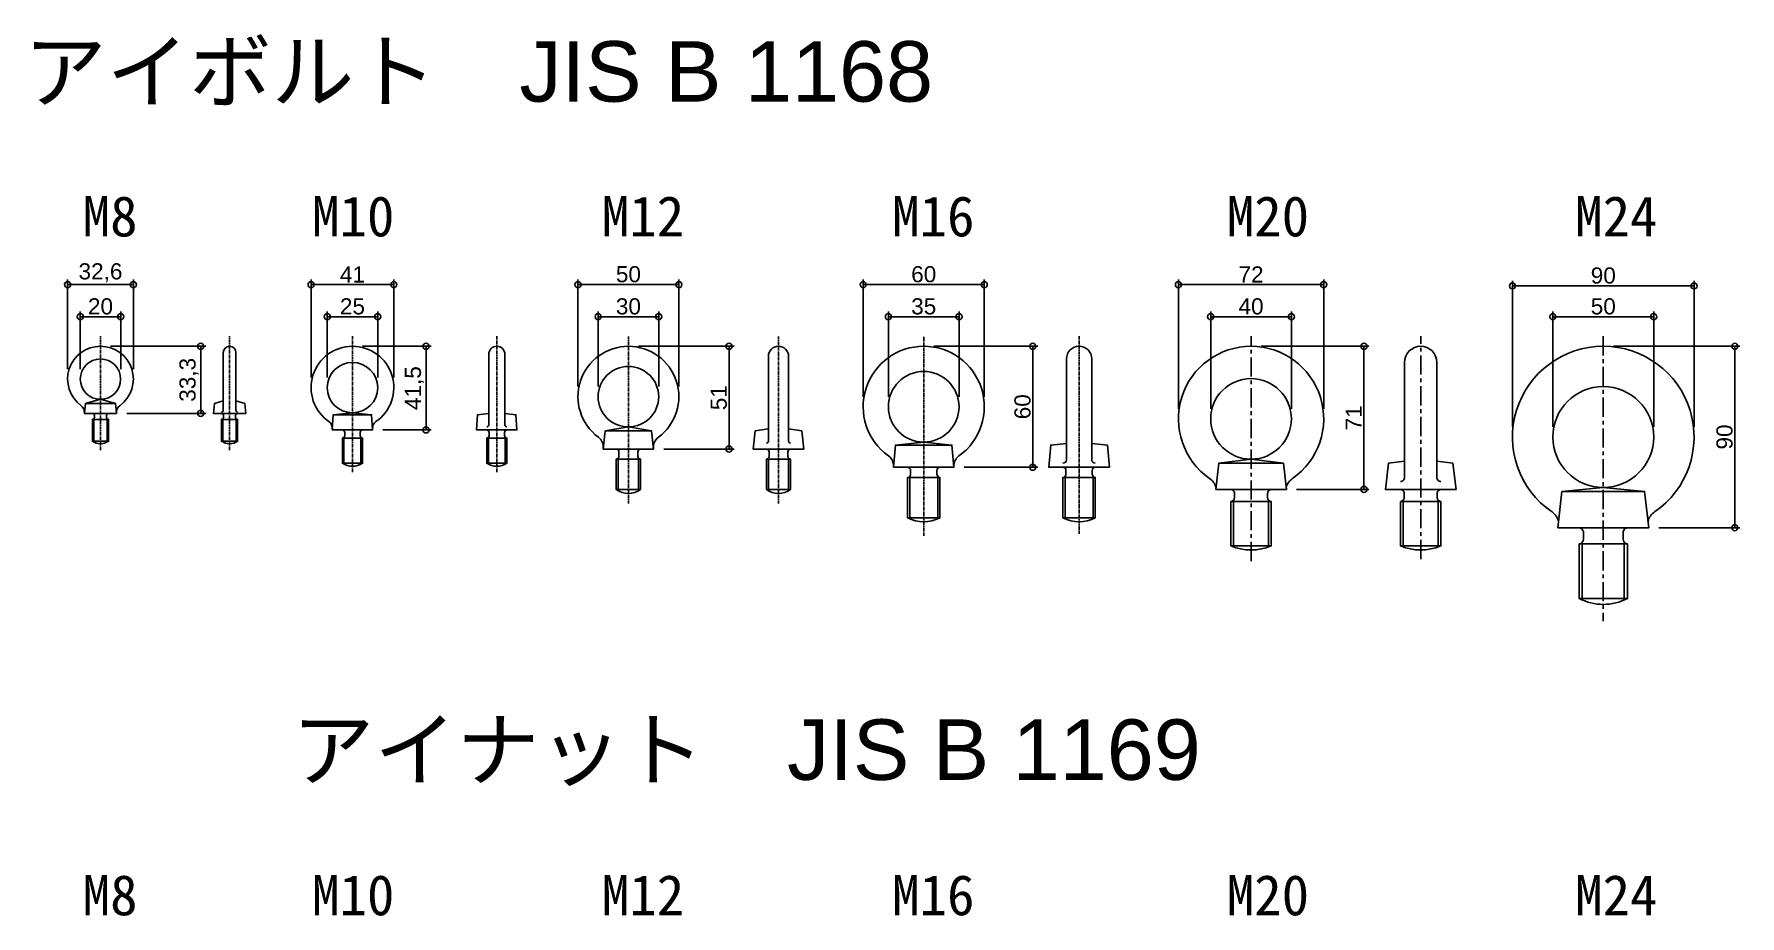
# Model space of a CAD drawing. Header units: millimetres. Extents: x 225 to 4590, y 55 to 1141.
# Drawn here: x 226 to 1071, y 703 to 1141 of the extents above; entities that cross this region are included whole.
import ezdxf

# ---------------------------------------------------------------- set-up
doc = ezdxf.new("R2010")
doc.units = ezdxf.units.MM
doc.linetypes.add('CENTER', pattern=[50.8, 31.75, -6.35, 6.35, -6.35])
doc.layers.get('Defpoints').update_dxf_attribs({"color": 251})
doc.styles.get("Standard").update_dxf_attribs({"font": 'arial.ttf'})
doc.styles.add('ＭＳ ゴシック', font='MS Gothic.ttf')
doc.dimstyles.new('ISO-25', dxfattribs={"dimtxt": 8, "dimasz": 3, "dimexe": 2.5, "dimexo": 5, "dimgap": 1, "dimtad": 1, "dimtxsty": 'Standard', "dimblk": 'ORIGIN', "dimcen": 2.5, "dimadec": 0, "dimazin": 0, "dimtfac": 1, "dimtmove": 0, "dimatfit": 3, "dimfxl": 0, "dimarcsym": 0})

# ---------------------------------------------------------------- blocks, each defined once
blk = doc.blocks.new('_Origin')
at = {"color": 0, "linetype": 'ByBlock', "lineweight": -2}
blk.add_line((0, 0), (-1, 0), dxfattribs=at)
blk.add_circle((0, 0), 0.5, dxfattribs=at)
blk = doc.blocks.new('*D2')
at = {"color": 0, "lineweight": -2, "transparency": 16777216}
for p, q in [((242.77, 974.46), (242.77, 1018.86)), ((245.77, 1016.36), (272.37, 1016.36)), ((275.37, 974.46), (275.37, 1018.86))]:
    blk.add_line(p, q, dxfattribs=at)
at = {"layer": 'Defpoints', "color": 0, "transparency": 16777216}
for p in [(275.37, 1016.36), (242.77, 969.46), (275.37, 969.46)]:
    blk.add_point(p, dxfattribs=at)
at = {"color": 0, "lineweight": -2, "transparency": 16777216, "xscale": 3, "yscale": 3, "zscale": 3, "rotation": 180}
blk.add_blockref('_Origin', (242.77, 1016.36), dxfattribs=at)
at = {"color": 0, "lineweight": -2, "transparency": 16777216, "xscale": 3, "yscale": 3, "zscale": 3}
blk.add_blockref('_Origin', (275.37, 1016.36), dxfattribs=at)
at = {"color": 0, "transparency": 16777216, "insert": (259.07, 1022.17), "char_height": 8, "attachment_point": 5}
blk.add_mtext('32,6', dxfattribs=at)
blk = doc.blocks.new('*D3')
at = {"color": 0, "lineweight": -2, "transparency": 16777216}
for p, q in [((363.42, 970.26), (363.42, 1018.86)), ((366.42, 1016.36), (401.42, 1016.36)), ((404.42, 970.26), (404.42, 1018.86))]:
    blk.add_line(p, q, dxfattribs=at)
at = {"layer": 'Defpoints', "color": 0, "transparency": 16777216}
for p in [(404.42, 1016.36), (363.42, 965.26), (404.42, 965.26)]:
    blk.add_point(p, dxfattribs=at)
at = {"color": 0, "lineweight": -2, "transparency": 16777216, "xscale": 3, "yscale": 3, "zscale": 3, "rotation": 180}
blk.add_blockref('_Origin', (363.42, 1016.36), dxfattribs=at)
at = {"color": 0, "lineweight": -2, "transparency": 16777216, "xscale": 3, "yscale": 3, "zscale": 3}
blk.add_blockref('_Origin', (404.42, 1016.36), dxfattribs=at)
at = {"color": 0, "transparency": 16777216, "insert": (383.92, 1021.38), "char_height": 8, "attachment_point": 5}
blk.add_mtext('41', dxfattribs=at)
blk = doc.blocks.new('*D4')
at = {"color": 0, "lineweight": -2, "transparency": 16777216}
for p, q in [((388.92, 985.76), (422.92, 985.76)), ((420.42, 982.76), (420.42, 947.26)), ((398.92, 944.26), (422.92, 944.26))]:
    blk.add_line(p, q, dxfattribs=at)
at = {"layer": 'Defpoints', "color": 0, "transparency": 16777216}
for p in [(383.92, 985.76), (393.92, 944.26), (420.42, 944.26)]:
    blk.add_point(p, dxfattribs=at)
at = {"color": 0, "lineweight": -2, "transparency": 16777216, "xscale": 3, "yscale": 3, "zscale": 3}
for p, rotation in [((420.42, 985.76), 90), ((420.42, 944.26), 270)]:
    blk.add_blockref('_Origin', p, dxfattribs=dict(at, rotation=rotation))
at = {"color": 0, "transparency": 16777216, "insert": (414.61, 965.01), "char_height": 8, "attachment_point": 5, "rotation": 90}
blk.add_mtext('41,5', dxfattribs=at)
blk = doc.blocks.new('*D5')
at = {"color": 0, "lineweight": -2, "transparency": 16777216}
for p, q in [((525.66, 985.76), (573.03, 985.76)), ((570.53, 982.76), (570.53, 937.76)), ((538.16, 934.76), (573.03, 934.76))]:
    blk.add_line(p, q, dxfattribs=at)
at = {"layer": 'Defpoints', "color": 0, "transparency": 16777216}
for p in [(520.66, 985.76), (533.16, 934.76), (570.53, 934.76)]:
    blk.add_point(p, dxfattribs=at)
at = {"color": 0, "lineweight": -2, "transparency": 16777216, "xscale": 3, "yscale": 3, "zscale": 3}
for p, rotation in [((570.53, 985.76), 90), ((570.53, 934.76), 270)]:
    blk.add_blockref('_Origin', p, dxfattribs=dict(at, rotation=rotation))
at = {"color": 0, "transparency": 16777216, "insert": (565.44, 960.26), "char_height": 8, "attachment_point": 5, "rotation": 90}
blk.add_mtext('51', dxfattribs=at)
blk = doc.blocks.new('*D6')
at = {"color": 0, "lineweight": -2, "transparency": 16777216}
for p, q in [((671.99, 985.76), (723.54, 985.76)), ((721.04, 928.76), (721.04, 982.76)), ((686.99, 925.76), (723.54, 925.76))]:
    blk.add_line(p, q, dxfattribs=at)
at = {"layer": 'Defpoints', "color": 0, "transparency": 16777216}
for p in [(666.99, 985.76), (721.04, 985.76), (681.99, 925.76)]:
    blk.add_point(p, dxfattribs=at)
at = {"color": 0, "lineweight": -2, "transparency": 16777216, "xscale": 3, "yscale": 3, "zscale": 3}
for p, rotation in [((721.04, 985.76), 90), ((721.04, 925.76), 270)]:
    blk.add_blockref('_Origin', p, dxfattribs=dict(at, rotation=rotation))
at = {"color": 0, "transparency": 16777216, "insert": (715.96, 955.76), "char_height": 8, "attachment_point": 5, "rotation": 90}
blk.add_mtext('60', dxfattribs=at)
blk = doc.blocks.new('*D7')
at = {"color": 0, "lineweight": -2, "transparency": 16777216}
for p, q in [((834.19, 985.76), (887.6, 985.76)), ((885.1, 917.76), (885.1, 982.76)), ((851.69, 914.76), (887.6, 914.76))]:
    blk.add_line(p, q, dxfattribs=at)
at = {"layer": 'Defpoints', "color": 0, "transparency": 16777216}
for p in [(829.19, 985.76), (885.1, 985.76), (846.69, 914.76)]:
    blk.add_point(p, dxfattribs=at)
at = {"color": 0, "lineweight": -2, "transparency": 16777216, "xscale": 3, "yscale": 3, "zscale": 3}
for p, rotation in [((885.1, 985.76), 90), ((885.1, 914.76), 270)]:
    blk.add_blockref('_Origin', p, dxfattribs=dict(at, rotation=rotation))
at = {"color": 0, "transparency": 16777216, "insert": (880.08, 950.26), "char_height": 8, "attachment_point": 5, "rotation": 90}
blk.add_mtext('71', dxfattribs=at)
blk = doc.blocks.new('*D8')
at = {"color": 0, "lineweight": -2, "transparency": 16777216}
for p, q in [((1008.72, 985.76), (1071.41, 985.76)), ((1068.91, 898.76), (1068.91, 982.76)), ((1031.22, 895.76), (1071.41, 895.76))]:
    blk.add_line(p, q, dxfattribs=at)
at = {"layer": 'Defpoints', "color": 0, "transparency": 16777216}
for p in [(1003.72, 985.76), (1068.91, 985.76), (1026.22, 895.76)]:
    blk.add_point(p, dxfattribs=at)
at = {"color": 0, "lineweight": -2, "transparency": 16777216, "xscale": 3, "yscale": 3, "zscale": 3}
for p, rotation in [((1068.91, 985.76), 90), ((1068.91, 895.76), 270)]:
    blk.add_blockref('_Origin', p, dxfattribs=dict(at, rotation=rotation))
at = {"color": 0, "transparency": 16777216, "insert": (1063.83, 940.76), "char_height": 8, "attachment_point": 5, "rotation": 90}
blk.add_mtext('90', dxfattribs=at)
blk = doc.blocks.new('*D12')
at = {"color": 0, "lineweight": -2, "transparency": 16777216}
for p, q in [((264.07, 985.76), (311.24, 985.76)), ((308.74, 982.76), (308.74, 955.46)), ((272.07, 952.46), (311.24, 952.46))]:
    blk.add_line(p, q, dxfattribs=at)
at = {"layer": 'Defpoints', "color": 0, "transparency": 16777216}
for p in [(259.07, 985.76), (267.07, 952.46), (308.74, 952.46)]:
    blk.add_point(p, dxfattribs=at)
at = {"color": 0, "lineweight": -2, "transparency": 16777216, "xscale": 3, "yscale": 3, "zscale": 3}
for p, rotation in [((308.74, 985.76), 90), ((308.74, 952.46), 270)]:
    blk.add_blockref('_Origin', p, dxfattribs=dict(at, rotation=rotation))
at = {"color": 0, "transparency": 16777216, "insert": (302.94, 969.11), "char_height": 8, "attachment_point": 5, "rotation": 90}
blk.add_mtext('33,3', dxfattribs=at)
blk = doc.blocks.new('*D13')
at = {"color": 0, "lineweight": -2, "transparency": 16777216}
for p, q in [((495.66, 965.76), (495.66, 1018.86)), ((498.66, 1016.36), (542.66, 1016.36)), ((545.66, 965.76), (545.66, 1018.86))]:
    blk.add_line(p, q, dxfattribs=at)
at = {"layer": 'Defpoints', "color": 0, "transparency": 16777216}
for p in [(545.66, 1016.36), (495.66, 960.76), (545.66, 960.76)]:
    blk.add_point(p, dxfattribs=at)
at = {"color": 0, "lineweight": -2, "transparency": 16777216, "xscale": 3, "yscale": 3, "zscale": 3, "rotation": 180}
blk.add_blockref('_Origin', (495.66, 1016.36), dxfattribs=at)
at = {"color": 0, "lineweight": -2, "transparency": 16777216, "xscale": 3, "yscale": 3, "zscale": 3}
blk.add_blockref('_Origin', (545.66, 1016.36), dxfattribs=at)
at = {"color": 0, "transparency": 16777216, "insert": (520.66, 1021.45), "char_height": 8, "attachment_point": 5}
blk.add_mtext('50', dxfattribs=at)
blk = doc.blocks.new('*D14')
at = {"color": 0, "lineweight": -2, "transparency": 16777216}
for p, q in [((505.66, 965.76), (505.66, 1002.92)), ((508.66, 1000.42), (532.66, 1000.42)), ((535.66, 965.76), (535.66, 1002.92))]:
    blk.add_line(p, q, dxfattribs=at)
at = {"layer": 'Defpoints', "color": 0, "transparency": 16777216}
for p in [(535.66, 1000.42), (505.66, 960.76), (535.66, 960.76)]:
    blk.add_point(p, dxfattribs=at)
at = {"color": 0, "lineweight": -2, "transparency": 16777216, "xscale": 3, "yscale": 3, "zscale": 3, "rotation": 180}
blk.add_blockref('_Origin', (505.66, 1000.42), dxfattribs=at)
at = {"color": 0, "lineweight": -2, "transparency": 16777216, "xscale": 3, "yscale": 3, "zscale": 3}
blk.add_blockref('_Origin', (535.66, 1000.42), dxfattribs=at)
at = {"color": 0, "transparency": 16777216, "insert": (520.66, 1005.5), "char_height": 8, "attachment_point": 5}
blk.add_mtext('30', dxfattribs=at)
blk = doc.blocks.new('*D15')
at = {"color": 0, "lineweight": -2, "transparency": 16777216}
for p, q in [((371.42, 970.26), (371.42, 1002.92)), ((374.42, 1000.42), (393.42, 1000.42)), ((396.42, 970.26), (396.42, 1002.92))]:
    blk.add_line(p, q, dxfattribs=at)
at = {"layer": 'Defpoints', "color": 0, "transparency": 16777216}
for p in [(396.42, 1000.42), (371.42, 965.26), (396.42, 965.26)]:
    blk.add_point(p, dxfattribs=at)
at = {"color": 0, "lineweight": -2, "transparency": 16777216, "xscale": 3, "yscale": 3, "zscale": 3, "rotation": 180}
blk.add_blockref('_Origin', (371.42, 1000.42), dxfattribs=at)
at = {"color": 0, "lineweight": -2, "transparency": 16777216, "xscale": 3, "yscale": 3, "zscale": 3}
blk.add_blockref('_Origin', (396.42, 1000.42), dxfattribs=at)
at = {"color": 0, "transparency": 16777216, "insert": (383.92, 1005.5), "char_height": 8, "attachment_point": 5}
blk.add_mtext('25', dxfattribs=at)
blk = doc.blocks.new('*D16')
at = {"color": 0, "lineweight": -2, "transparency": 16777216}
for p, q in [((249.07, 974.46), (249.07, 1002.92)), ((252.07, 1000.42), (266.07, 1000.42)), ((269.07, 974.46), (269.07, 1002.92))]:
    blk.add_line(p, q, dxfattribs=at)
at = {"layer": 'Defpoints', "color": 0, "transparency": 16777216}
for p in [(269.07, 1000.42), (249.07, 969.46), (269.07, 969.46)]:
    blk.add_point(p, dxfattribs=at)
at = {"color": 0, "lineweight": -2, "transparency": 16777216, "xscale": 3, "yscale": 3, "zscale": 3, "rotation": 180}
blk.add_blockref('_Origin', (249.07, 1000.42), dxfattribs=at)
at = {"color": 0, "lineweight": -2, "transparency": 16777216, "xscale": 3, "yscale": 3, "zscale": 3}
blk.add_blockref('_Origin', (269.07, 1000.42), dxfattribs=at)
at = {"color": 0, "transparency": 16777216, "insert": (259.07, 1005.5), "char_height": 8, "attachment_point": 5}
blk.add_mtext('20', dxfattribs=at)
blk = doc.blocks.new('*D17')
at = {"color": 0, "lineweight": -2, "transparency": 16777216}
for p, q in [((636.99, 960.76), (636.99, 1018.86)), ((639.99, 1016.36), (693.99, 1016.36)), ((696.99, 960.76), (696.99, 1018.86))]:
    blk.add_line(p, q, dxfattribs=at)
at = {"layer": 'Defpoints', "color": 0, "transparency": 16777216}
for p in [(696.99, 1016.36), (636.99, 955.76), (696.99, 955.76)]:
    blk.add_point(p, dxfattribs=at)
at = {"color": 0, "lineweight": -2, "transparency": 16777216, "xscale": 3, "yscale": 3, "zscale": 3, "rotation": 180}
blk.add_blockref('_Origin', (636.99, 1016.36), dxfattribs=at)
at = {"color": 0, "lineweight": -2, "transparency": 16777216, "xscale": 3, "yscale": 3, "zscale": 3}
blk.add_blockref('_Origin', (696.99, 1016.36), dxfattribs=at)
at = {"color": 0, "transparency": 16777216, "insert": (666.99, 1021.45), "char_height": 8, "attachment_point": 5}
blk.add_mtext('60', dxfattribs=at)
blk = doc.blocks.new('*D18')
at = {"color": 0, "lineweight": -2, "transparency": 16777216}
for p, q in [((649.49, 960.76), (649.49, 1002.92)), ((652.49, 1000.42), (681.49, 1000.42)), ((684.49, 960.76), (684.49, 1002.92))]:
    blk.add_line(p, q, dxfattribs=at)
at = {"layer": 'Defpoints', "color": 0, "transparency": 16777216}
for p in [(684.49, 1000.42), (649.49, 955.76), (684.49, 955.76)]:
    blk.add_point(p, dxfattribs=at)
at = {"color": 0, "lineweight": -2, "transparency": 16777216, "xscale": 3, "yscale": 3, "zscale": 3, "rotation": 180}
blk.add_blockref('_Origin', (649.49, 1000.42), dxfattribs=at)
at = {"color": 0, "lineweight": -2, "transparency": 16777216, "xscale": 3, "yscale": 3, "zscale": 3}
blk.add_blockref('_Origin', (684.49, 1000.42), dxfattribs=at)
at = {"color": 0, "transparency": 16777216, "insert": (666.99, 1005.5), "char_height": 8, "attachment_point": 5}
blk.add_mtext('35', dxfattribs=at)
blk = doc.blocks.new('*D19')
at = {"color": 0, "lineweight": -2, "transparency": 16777216}
for p, q in [((793.19, 954.76), (793.19, 1018.86)), ((796.19, 1016.36), (862.19, 1016.36)), ((865.19, 954.76), (865.19, 1018.86))]:
    blk.add_line(p, q, dxfattribs=at)
at = {"layer": 'Defpoints', "color": 0, "transparency": 16777216}
for p in [(865.19, 1016.36), (793.19, 949.76), (865.19, 949.76)]:
    blk.add_point(p, dxfattribs=at)
at = {"color": 0, "lineweight": -2, "transparency": 16777216, "xscale": 3, "yscale": 3, "zscale": 3, "rotation": 180}
blk.add_blockref('_Origin', (793.19, 1016.36), dxfattribs=at)
at = {"color": 0, "lineweight": -2, "transparency": 16777216, "xscale": 3, "yscale": 3, "zscale": 3}
blk.add_blockref('_Origin', (865.19, 1016.36), dxfattribs=at)
at = {"color": 0, "transparency": 16777216, "insert": (829.19, 1021.38), "char_height": 8, "attachment_point": 5}
blk.add_mtext('72', dxfattribs=at)
blk = doc.blocks.new('*D20')
at = {"color": 0, "lineweight": -2, "transparency": 16777216}
for p, q in [((809.19, 954.76), (809.19, 1002.92)), ((812.19, 1000.42), (846.19, 1000.42)), ((849.19, 954.76), (849.19, 1002.92))]:
    blk.add_line(p, q, dxfattribs=at)
at = {"layer": 'Defpoints', "color": 0, "transparency": 16777216}
for p in [(849.19, 1000.42), (809.19, 949.76), (849.19, 949.76)]:
    blk.add_point(p, dxfattribs=at)
at = {"color": 0, "lineweight": -2, "transparency": 16777216, "xscale": 3, "yscale": 3, "zscale": 3, "rotation": 180}
blk.add_blockref('_Origin', (809.19, 1000.42), dxfattribs=at)
at = {"color": 0, "lineweight": -2, "transparency": 16777216, "xscale": 3, "yscale": 3, "zscale": 3}
blk.add_blockref('_Origin', (849.19, 1000.42), dxfattribs=at)
at = {"color": 0, "transparency": 16777216, "insert": (829.19, 1005.5), "char_height": 8, "attachment_point": 5}
blk.add_mtext('40', dxfattribs=at)
blk = doc.blocks.new('*D21')
at = {"color": 0, "lineweight": -2, "transparency": 16777216}
for p, q in [((958.72, 945.76), (958.72, 1018.21)), ((961.72, 1015.71), (1045.72, 1015.71)), ((1048.72, 945.76), (1048.72, 1018.21))]:
    blk.add_line(p, q, dxfattribs=at)
at = {"layer": 'Defpoints', "color": 0, "transparency": 16777216}
for p in [(1048.72, 1015.71), (958.72, 940.76), (1048.72, 940.76)]:
    blk.add_point(p, dxfattribs=at)
at = {"color": 0, "lineweight": -2, "transparency": 16777216, "xscale": 3, "yscale": 3, "zscale": 3, "rotation": 180}
blk.add_blockref('_Origin', (958.72, 1015.71), dxfattribs=at)
at = {"color": 0, "lineweight": -2, "transparency": 16777216, "xscale": 3, "yscale": 3, "zscale": 3}
blk.add_blockref('_Origin', (1048.72, 1015.71), dxfattribs=at)
at = {"color": 0, "transparency": 16777216, "insert": (1003.72, 1020.8), "char_height": 8, "attachment_point": 5}
blk.add_mtext('90', dxfattribs=at)
blk = doc.blocks.new('*D22')
at = {"color": 0, "lineweight": -2, "transparency": 16777216}
for p, q in [((978.72, 945.76), (978.72, 1002.92)), ((981.72, 1000.42), (1025.72, 1000.42)), ((1028.72, 945.76), (1028.72, 1002.92))]:
    blk.add_line(p, q, dxfattribs=at)
at = {"layer": 'Defpoints', "color": 0, "transparency": 16777216}
for p in [(1028.72, 1000.42), (978.72, 940.76), (1028.72, 940.76)]:
    blk.add_point(p, dxfattribs=at)
at = {"color": 0, "lineweight": -2, "transparency": 16777216, "xscale": 3, "yscale": 3, "zscale": 3, "rotation": 180}
blk.add_blockref('_Origin', (978.72, 1000.42), dxfattribs=at)
at = {"color": 0, "lineweight": -2, "transparency": 16777216, "xscale": 3, "yscale": 3, "zscale": 3}
blk.add_blockref('_Origin', (1028.72, 1000.42), dxfattribs=at)
at = {"color": 0, "transparency": 16777216, "insert": (1003.72, 1005.5), "char_height": 8, "attachment_point": 5}
blk.add_mtext('50', dxfattribs=at)
blk = doc.blocks.new('アイボルト（CAD素材.com）26')
at = {"color": 0, "linetype": 'CENTER', "lineweight": -2, "ltscale": 0.3}
blk.add_line((0, 95), (0, -46.32), dxfattribs=at)
at = {"color": 0, "linetype": 'ByBlock', "lineweight": -2}
for p, q in [((-10.4, -8), (-10.4, -35.78)), ((10.4, -8), (10.4, -35.78)), ((-12, -35), (12, -35))]:
    blk.add_line(p, q, dxfattribs=at)
for points in [[(22.15, 3.18, -0.183636), (25.39, 7.85, 3.235112), (-25.39, 7.85, -0.183636), (-22.15, 3.18, -0.183636)], [(12.3, 0, 0.414214), (9.8, -2.5), (9.8, -5.52, 0.379405), (12, -8), (-12, -8, 0.379405), (-9.8, -5.52), (-9.8, -2.5, 0.414214), (-12.3, 0)], [(-12, -8), (-12, -35, 0.25), (12, -35), (12, -8)]]:
    blk.add_lwpolyline(points, format="xyb", dxfattribs=at)
blk.add_lwpolyline([(-22.5, 0), (-20.5, 18), (0, 20), (20.5, 18), (22.5, 0)], close=True, dxfattribs=at)
blk.add_lwpolyline([(20.5, 18), (-20.5, 18)], dxfattribs=at)
blk.add_circle((0, 45), 25, dxfattribs=at)
blk = doc.blocks.new('アイボルト（CAD素材.com）27')
at = {"color": 0, "linetype": 'ByBlock', "lineweight": -2}
for p, q in [((-8.65, -6), (-8.65, -28.52)), ((8.65, -6), (8.65, -28.52)), ((-10, -28), (10, -28))]:
    blk.add_line(p, q, dxfattribs=at)
for points in [[(10, 3.95, -0.414214), (8, 5.95), (8, 63, 1), (-8, 63), (-8, 5.95, -0.414214), (-10, 3.95)], [(10.2, 0, 0.414214), (8.2, -2), (8.2, -4.01, 0.38517), (10, -6), (-10, -6, 0.38517), (-8.2, -4.01), (-8.2, -2, 0.414214), (-10.2, 0)], [(10, -6), (10, -28, -0.2), (-10, -28), (-10, -6)]]:
    blk.add_lwpolyline(points, format="xyb", dxfattribs=at)
at = {"color": 0, "linetype": 'CENTER', "lineweight": -2, "ltscale": 0.3}
blk.add_lwpolyline([(0, -34.5), (0, 76)], dxfattribs=at)
at = {"color": 0, "linetype": 'ByBlock', "lineweight": -2}
blk.add_lwpolyline([(8, 14), (16, 13), (17.5, 0), (-17.5, 0), (-16, 13), (-8, 14)], dxfattribs=at)
blk = doc.blocks.new('アイボルト（CAD素材.com）28')
at = {"color": 0, "linetype": 'ByBlock', "lineweight": -2}
for p, q in [((-8.65, -6), (-8.65, -28.52)), ((8.65, -6), (8.65, -28.52)), ((-10, -28), (10, -28))]:
    blk.add_line(p, q, dxfattribs=at)
for points in [[(-17.39, 0.96, 0.176386), (-20.54, 5.44, -3.191338), (20.54, 5.44, 0.176386), (17.39, 0.96)], [(10.2, 0, 0.414214), (8.2, -2), (8.2, -4.01, 0.38517), (10, -6), (-10, -6, 0.38517), (-8.2, -4.01), (-8.2, -2, 0.414214), (-10.2, 0)], [(10, -6), (10, -28, -0.2), (-10, -28), (-10, -6)]]:
    blk.add_lwpolyline(points, format="xyb", dxfattribs=at)
at = {"color": 0, "linetype": 'CENTER', "lineweight": -2, "ltscale": 0.3}
blk.add_lwpolyline([(0, -35.5), (0, 76)], dxfattribs=at)
at = {"color": 0, "linetype": 'ByBlock', "lineweight": -2}
blk.add_lwpolyline([(-17.5, 0), (-16, 13), (0, 15), (16, 13), (17.5, 0)], close=True, dxfattribs=at)
blk.add_lwpolyline([(16, 13), (-16, 13)], dxfattribs=at)
blk.add_circle((0, 35), 20, dxfattribs=at)
blk = doc.blocks.new('アイボルト（CAD素材.com）29')
at = {"color": 0, "linetype": 'ByBlock', "lineweight": -2}
for p, q in [((-6.92, -5), (-6.92, -25.53)), ((6.92, -5), (6.92, -25.53)), ((8, -25), (-8, -25))]:
    blk.add_line(p, q, dxfattribs=at)
for points in [[(8, 1.99, -0.414214), (6.25, 3.74), (6.25, 53.75, 1), (-6.25, 53.75), (-6.25, 3.74, -0.414214), (-8, 1.99)], [(-8.1, 0, -0.414214), (-6.5, -1.6), (-6.5, -3.4, -0.396012), (-8, -5), (8, -5, -0.396012), (6.5, -3.4), (6.5, -1.6, -0.414214), (8.1, 0)], [(-8, -5), (-8, -25, 0.25), (8, -25), (8, -5)]]:
    blk.add_lwpolyline(points, format="xyb", dxfattribs=at)
at = {"color": 0, "linetype": 'CENTER', "lineweight": -2, "ltscale": 0.05}
blk.add_lwpolyline([(0, -33), (0, 65)], dxfattribs=at)
at = {"color": 0, "linetype": 'ByBlock', "lineweight": -2}
blk.add_lwpolyline([(6.25, 11.83), (14, 11), (15, 0), (-15, 0), (-14, 11), (-6.25, 11.83)], dxfattribs=at)
blk = doc.blocks.new('アイボルト（CAD素材.com）30')
at = {"color": 0, "linetype": 'ByBlock', "lineweight": -2}
for p, q in [((-6.92, -5), (-6.92, -25.53)), ((6.92, -5), (6.92, -25.53)), ((8, -25), (-8, -25))]:
    blk.add_line(p, q, dxfattribs=at)
for points in [[(-14.98, 0.19, 0.266035), (-17.47, 5.61, -3.114275), (17.47, 5.61, 0.266035), (14.98, 0.19)], [(-8.1, 0, -0.414214), (-6.5, -1.6), (-6.5, -3.4, -0.396012), (-8, -5), (8, -5, -0.396012), (6.5, -3.4), (6.5, -1.6, -0.414214), (8.1, 0)], [(-8, -5), (-8, -25, 0.25), (8, -25), (8, -5)]]:
    blk.add_lwpolyline(points, format="xyb", dxfattribs=at)
at = {"color": 0, "linetype": 'CENTER', "lineweight": -2, "ltscale": 0.05}
blk.add_lwpolyline([(0, -34), (0, 65)], dxfattribs=at)
at = {"color": 0, "linetype": 'ByBlock', "lineweight": -2}
blk.add_lwpolyline([(-15, 0), (-14, 11), (0, 12.5), (14, 11), (15, 0)], close=True, dxfattribs=at)
blk.add_lwpolyline([(14, 11), (-14, 11)], dxfattribs=at)
blk.add_circle((0, 30), 17.5, dxfattribs=at)
blk = doc.blocks.new('アイボルト（CAD素材.com）31')
at = {"color": 0, "linetype": 'ByBlock', "lineweight": -2}
for p, q in [((-5.03, -5), (-5.03, -20.65)), ((5.03, -5), (5.03, -20.65)), ((-6, -20), (6, -20))]:
    blk.add_line(p, q, dxfattribs=at)
for points in [[(6, 2.92, -0.414214), (5, 3.92), (5, 46, 1), (-5, 46), (-5, 3.92, -0.414214), (-6, 2.92)], [(6.1, 0, 0.414214), (4.7, -1.4), (4.7, -3.6, 0.393426), (6, -5), (-6, -5, 0.393426), (-4.7, -3.6), (-4.7, -1.4, 0.414214), (-6.1, 0)], [(6, -5), (6, -20, -0.333333), (-6, -20), (-6, -5)]]:
    blk.add_lwpolyline(points, format="xyb", dxfattribs=at)
at = {"color": 0, "linetype": 'CENTER', "lineweight": -2, "ltscale": 0.05}
blk.add_lwpolyline([(0, -27), (0, 56)], dxfattribs=at)
at = {"color": 0, "linetype": 'ByBlock', "lineweight": -2}
blk.add_lwpolyline([(-5, 10.13), (-11.5, 9), (-12.5, 0), (12.5, 0), (11.5, 9), (5, 10.13)], dxfattribs=at)
blk = doc.blocks.new('アイボルト（CAD素材.com）32')
at = {"color": 0, "linetype": 'ByBlock', "lineweight": -2}
for p, q in [((-5.03, -5), (-5.03, -20.65)), ((5.03, -5), (5.03, -20.65)), ((-6, -20), (6, -20))]:
    blk.add_line(p, q, dxfattribs=at)
for points in [[(-12.46, 0.4, 0.267427), (-14.85, 5.89, -3.036878), (14.85, 5.89, 0.267427), (12.46, 0.4)], [(6.1, 0, 0.414214), (4.7, -1.4), (4.7, -3.6, 0.393426), (6, -5), (-6, -5, 0.393426), (-4.7, -3.6), (-4.7, -1.4, 0.414214), (-6.1, 0)], [(6, -5), (6, -20, -0.333333), (-6, -20), (-6, -5)]]:
    blk.add_lwpolyline(points, format="xyb", dxfattribs=at)
at = {"color": 0, "linetype": 'CENTER', "lineweight": -2, "ltscale": 0.05}
blk.add_lwpolyline([(0, -27), (0, 56)], dxfattribs=at)
at = {"color": 0, "linetype": 'ByBlock', "lineweight": -2}
blk.add_lwpolyline([(-12.5, 0), (12.5, 0), (11.5, 9), (0, 11), (-11.5, 9)], close=True, dxfattribs=at)
blk.add_lwpolyline([(11.5, 9), (-11.5, 9)], dxfattribs=at)
blk.add_circle((0, 26), 15, dxfattribs=at)
blk = doc.blocks.new('アイボルト（CAD素材.com）33')
at = {"color": 0, "linetype": 'ByBlock', "lineweight": -2}
for p, q in [((-4.19, -16.98), (-4.19, -4)), ((4.19, -4), (4.19, -16.98))]:
    blk.add_line(p, q, dxfattribs=at)
at = {"color": 0, "linetype": 'CENTER', "lineweight": -2, "ltscale": 0.05}
blk.add_lwpolyline([(0, -21), (0, 46.5)], dxfattribs=at)
at = {"color": 0, "linetype": 'ByBlock', "lineweight": -2}
for points in [[(-5, 1.51, 0.414214), (-4, 2.51), (-4, 37.5, -1), (4, 37.5), (4, 2.51, 0.414214), (5, 1.51)], [(5.05, 0, 0.414214), (3.85, -1.2), (3.85, -2.8, 0.402058), (5, -4), (-5, -4, 0.402058), (-3.85, -2.8), (-3.85, -1.2, 0.414214), (-5.05, 0)], [(5, -16.5, -0.3), (-5, -16.5)]]:
    blk.add_lwpolyline(points, format="xyb", dxfattribs=at)
for points in [[(4, 8.08), (9.5, 7.5), (10, 0), (-10, 0), (-9.5, 7.5), (-4, 8.08)], [(5, -4), (5, -16.5), (-5, -16.5), (-5, -4)]]:
    blk.add_lwpolyline(points, dxfattribs=at)
blk = doc.blocks.new('アイボルト（CAD素材.com）34')
at = {"color": 0, "linetype": 'ByBlock', "lineweight": -2}
for p, q in [((-4.19, -16.98), (-4.19, -4)), ((4.19, -4), (4.19, -16.98))]:
    blk.add_line(p, q, dxfattribs=at)
at = {"color": 0, "linetype": 'CENTER', "lineweight": -2, "ltscale": 0.05}
blk.add_lwpolyline([(0, -21), (0, 46.5)], dxfattribs=at)
at = {"color": 0, "linetype": 'ByBlock', "lineweight": -2}
for points in [[(9.96, 0.59, -0.263755), (11.67, 4.15, 3.199625), (-11.67, 4.15, -0.263755), (-9.96, 0.59)], [(5.05, 0, 0.414214), (3.85, -1.2), (3.85, -2.8, 0.402058), (5, -4), (-5, -4, 0.402058), (-3.85, -2.8), (-3.85, -1.2, 0.414214), (-5.05, 0)], [(5, -16.5, -0.3), (-5, -16.5)]]:
    blk.add_lwpolyline(points, format="xyb", dxfattribs=at)
blk.add_lwpolyline([(-10, 0), (-9.5, 7.5), (0, 8.5), (9.5, 7.5), (10, 0)], close=True, dxfattribs=at)
for points in [[(9.5, 7.5), (-9.5, 7.5)], [(5, -4), (5, -16.5), (-5, -16.5), (-5, -4)]]:
    blk.add_lwpolyline(points, dxfattribs=at)
blk.add_circle((0, 21), 12.5, dxfattribs=at)
blk = doc.blocks.new('アイボルト（CAD素材.com）35')
at = {"color": 0, "linetype": 'ByBlock', "lineweight": -2}
blk.add_line((4, -13.8), (-4, -13.8), dxfattribs=at)
at = {"color": 0, "linetype": 'CENTER', "lineweight": -2, "ltscale": 0.05}
blk.add_lwpolyline([(0, -18.2), (0, 38.3)], dxfattribs=at)
at = {"color": 0, "linetype": 'ByBlock', "lineweight": -2}
for points in [[(-4, 0.75, 0.41961), (-3.15, 1.62), (-3.15, 30.15, -1), (3.15, 30.15), (3.15, 1.62, 0.41961), (4, 0.75)], [(-4, -3), (-4, -13.8, 0.3), (4, -13.8), (4, -3), (-4, -3, 0.414214), (-3, -2), (-3, -1, 0.414214), (-4, 0)], [(4, 0, 0.414214), (3, -1), (3, -2, 0.414214), (4, -3)]]:
    blk.add_lwpolyline(points, format="xyb", dxfattribs=at)
for points in [[(3.15, 6.16), (7.5, 5), (8, 0), (-8, 0), (-7.5, 5), (-3.15, 6.16)], [(-3.32, -3), (-3.32, -14.2)], [(3.32, -3), (3.32, -14.2)]]:
    blk.add_lwpolyline(points, dxfattribs=at)
blk = doc.blocks.new('アイボルト（CAD素材.com）36')
at = {"color": 0, "linetype": 'ByBlock', "lineweight": -2}
blk.add_line((4, -13.8), (-4, -13.8), dxfattribs=at)
at = {"color": 0, "linetype": 'CENTER', "lineweight": -2, "ltscale": 0.05}
blk.add_lwpolyline([(0, -18.2), (0, 38.3)], dxfattribs=at)
at = {"color": 0, "linetype": 'ByBlock', "lineweight": -2}
for points in [[(7.98, 0.2, -0.266137), (9.6, 3.83, 3.068722), (-9.6, 3.83, -0.266137), (-7.98, 0.2)], [(-4, -3), (-4, -13.8, 0.3), (4, -13.8), (4, -3), (-4, -3, 0.414214), (-3, -2), (-3, -1, 0.414214), (-4, 0)], [(4, 0, 0.414214), (3, -1), (3, -2, 0.414214), (4, -3)]]:
    blk.add_lwpolyline(points, format="xyb", dxfattribs=at)
for points in [[(8, 0), (-8, 0), (-7.5, 5), (0, 7), (7.5, 5), (8, 0)], [(7.5, 5), (-7.5, 5)], [(-3.32, -3), (-3.32, -14.2)], [(3.32, -3), (3.32, -14.2)]]:
    blk.add_lwpolyline(points, dxfattribs=at)
blk.add_circle((0, 17), 10, dxfattribs=at)

msp = doc.modelspace()

# ---------------------------------------------------------------- block references
for name, p in [('アイボルト（CAD素材.com）36', (259.066, 952.455)), ('アイボルト（CAD素材.com）35', (323.012, 952.455)), ('アイボルト（CAD素材.com）34', (383.916, 944.255)), ('アイボルト（CAD素材.com）33', (455.451, 944.255)), ('アイボルト（CAD素材.com）32', (520.656, 934.755)), ('アイボルト（CAD素材.com）31', (595.039, 934.755)), ('アイボルト（CAD素材.com）30', (666.986, 925.755)), ('アイボルト（CAD素材.com）29', (743.975, 925.755)), ('アイボルト（CAD素材.com）28', (829.19, 914.755)), ('アイボルト（CAD素材.com）27', (913.253, 914.755)), ('アイボルト（CAD素材.com）26', (1003.724, 895.755))]:
    msp.add_blockref(name, p)

# ---------------------------------------------------------------- texts
at = {"color": 3, "style": 'ＭＳ ゴシック'}
for s, p in [('M8', (250.24, 1040.243)), ('M10', (363.892, 1040.243)), ('M12', (507.478, 1040.243)), ('M16', (651.34, 1040.243)), ('M20', (817.146, 1040.243)), ('M24', (989.785, 1040.243)), ('M8', (250.24, 703.592)), ('M10', (363.892, 703.592)), ('M12', (507.478, 703.592)), ('M16', (651.34, 703.592)), ('M20', (817.146, 703.592)), ('M24', (989.785, 703.592))]:
    msp.add_text(s, height=20, dxfattribs=at).set_placement(p)
at = {"color": 3, "char_height": 30, "attachment_point": 1}
for s, insert in [('{\\fMS PGothic|b0|i0|c128|p50;アイボルト\u3000}JIS B 1168', (221.105, 1137.057)), ('^I{\\fMS PGothic|b0|i0|c128|p50;アイナット\u3000}JIS B 1169', (233.763, 800.732))]:
    msp.add_mtext(s, dxfattribs=dict(at, insert=insert))

# ---------------------------------------------------------------- dimensions: what is measured, and where the dimension line sits
at = {"color": 3}
for base, p1, p2, picture, middle in [((275.366, 1016.364), (242.766, 969.455), (275.366, 969.455), '*D2', (259.066, 1022.171)), ((404.416, 1016.364), (363.416, 965.255), (404.416, 965.255), '*D3', (383.916, 1021.38)), ((545.656, 1016.364), (495.656, 960.755), (545.656, 960.755), '*D13', (520.656, 1021.448)), ((696.986, 1016.364), (636.986, 955.755), (696.986, 955.755), '*D17', (666.986, 1021.448)), ((865.19, 1016.364), (793.19, 949.755), (865.19, 949.755), '*D19', (829.19, 1021.38)), ((1048.724, 1015.714), (958.724, 940.755), (1048.724, 940.755), '*D21', (1003.724, 1020.799)), ((269.066, 1000.416), (249.066, 969.455), (269.066, 969.455), '*D16', (259.066, 1005.501)), ((396.416, 1000.416), (371.416, 965.255), (396.416, 965.255), '*D15', (383.916, 1005.501)), ((535.656, 1000.416), (505.656, 960.755), (535.656, 960.755), '*D14', (520.656, 1005.503)), ((684.486, 1000.416), (649.486, 955.755), (684.486, 955.755), '*D18', (666.986, 1005.503)), ((849.19, 1000.416), (809.19, 949.755), (849.19, 949.755), '*D20', (829.19, 1005.501)), ((1028.724, 1000.416), (978.724, 940.755), (1028.724, 940.755), '*D22', (1003.724, 1005.501))]:
    dim = msp.add_linear_dim(base=base, p1=p1, p2=p2, dimstyle='ISO-25', dxfattribs=at)
    dim.commit()
    dim.dimension.update_dxf_attribs({"geometry": picture, "text_midpoint": middle})
for base, p1, p2, picture, middle in [((308.745, 952.455), (259.066, 985.755), (267.066, 952.455), '*D12', (302.937, 969.105)), ((420.416, 944.255), (383.916, 985.755), (393.916, 944.255), '*D4', (414.608, 965.005)), ((570.526, 934.755), (520.656, 985.755), (533.156, 934.755), '*D5', (565.442, 960.255)), ((721.04, 985.755), (681.986, 925.755), (666.986, 985.755), '*D6', (715.956, 955.755)), ((885.097, 985.755), (846.69, 914.755), (829.19, 985.755), '*D7', (880.081, 950.255)), ((1068.912, 985.755), (1026.224, 895.755), (1003.724, 985.755), '*D8', (1063.827, 940.755))]:
    dim = msp.add_linear_dim(base=base, p1=p1, p2=p2, angle=90, dimstyle='ISO-25', dxfattribs=at)
    dim.commit()
    dim.dimension.update_dxf_attribs({"geometry": picture, "text_midpoint": middle})

doc.saveas('drawing.dxf')
